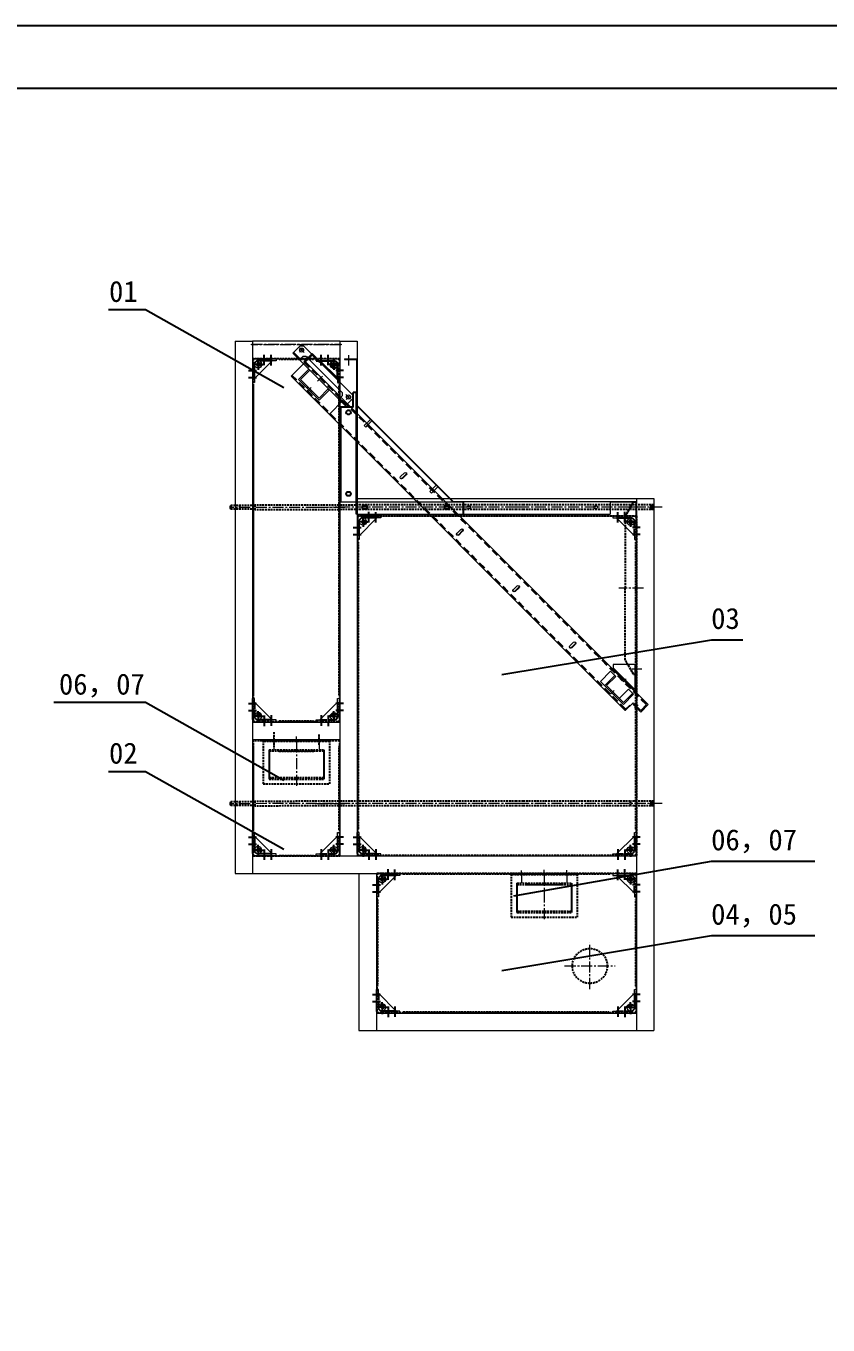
# Model space of a CAD drawing. Header units: millimetres. Extents: x -30327 to 34858, y 4015 to 75103.
# Drawn here: x 10679 to 12057, y 72871 to 75103 of the extents above; entities that cross this region are included whole.
import ezdxf

# ---------------------------------------------------------------- set-up
doc = ezdxf.new("R2010")
doc.units = ezdxf.units.MM
for name, pattern in [('ACAD_ISO02W100', [15, 12, -3]), ('CENTER2', [28.575, 19.05, -3.175, 3.175, -3.175]), ('HIDDEN2', [4.7625, 3.175, -1.5875])]:
    doc.linetypes.add(name, pattern=pattern)
doc.layers.add('cen', color=1, linetype='CENTER2', lineweight=9)
doc.layers.add('dim', color=2, linetype='Continuous', lineweight=9)
for name, color, linetype in [('green', 3, 'ACAD_ISO02W100'), ('hidden', 3, 'HIDDEN2'), ('magenta', 6, 'Continuous'), ('print', 30, 'Continuous'), ('red', 1, 'CENTER2')]:
    doc.layers.add(name, color=color, linetype=linetype)
doc.styles.add('GB', font='GBENOR.SHX', dxfattribs={"bigfont": 'gbcbig.shx'})
doc.styles.add('HZ', font='')
doc.styles.get('HZ').set_extended_font_data('SimSun')

# ---------------------------------------------------------------- blocks, each defined once
blk = doc.blocks.new('DT-A2-TITLE')
for p, q in [((594, 420), (0, 420)), ((584, 410), (10, 410))]:
    blk.add_line(p, q)
at = {"style": 'GB'}
for tag, p, height in [('#设计', (451.96, 38.52), 3.5), ('#品名', (523.32, 37.95), 3.5), ('#审核', (451.99, 28.1), 3.5), ('#图号', (526.67, 27.2), 3.5), ('#材料说明', (442.15, 13.59), 3), ('#数量', (520.33, 14.51), 3.5), ('#版本', (552.92, 14.47), 3.5)]:
    blk.add_attdef(tag, p, '', height=height, dxfattribs=at)
blk = doc.blocks.new('DDD')
for p, q in [((4725.7, 13519.5), (4695.2, 13550)), ((4725.7, 13519.5), (4695.2, 13550)), ((4720.7, 13553.5), (4715, 13547.7)), ((4720.7, 13553.5), (4715, 13547.7)), ((4729.2, 13545), (4723.5, 13539.2)), ((4729.2, 13545), (4723.5, 13539.2))]:
    blk.add_line(p, q)
blk.add_lwpolyline([(4688.7, 13553.5), (4724.2, 13553.5, -0.414214), (4729.2, 13548.5), (4729.2, 13513)], format="xyb")
blk.add_lwpolyline([(4688.7, 13553.5), (4724.2, 13553.5, -0.414214), (4729.2, 13548.5), (4729.2, 13513)], format="xyb")
for points in [[(4688.7, 13553.5), (4688.7, 13550)], [(4688.7, 13553.5), (4688.7, 13550)], [(4688.7, 13550), (4695.2, 13550)], [(4688.7, 13550), (4695.2, 13550)], [(4725.7, 13519.5), (4725.7, 13513)], [(4725.7, 13519.5), (4725.7, 13513)], [(4725.7, 13513), (4729.2, 13513)], [(4725.7, 13513), (4729.2, 13513)]]:
    blk.add_lwpolyline(points)
blk.add_circle((4719.2, 13543.5), 1.75)
blk.add_circle((4719.2, 13543.5), 1.75)
blk.add_arc((4719.2, 13543.5), 6, 135, 315)
blk.add_arc((4719.2, 13543.5), 6, 135, 315)
at = {"layer": 'green'}
for p, q in [((4695.2, 13550), (4721.7, 13550)), ((4695.2, 13550), (4721.7, 13550)), ((4721.7, 13550), (4725.7, 13546)), ((4721.7, 13550), (4725.7, 13546)), ((4725.7, 13519.5), (4725.7, 13546)), ((4725.7, 13519.5), (4725.7, 13546))]:
    blk.add_line(p, q, dxfattribs=at)
at = {"layer": 'red'}
for p, q in [((4697.2, 13542), (4697.2, 13560.2)), ((4697.2, 13542), (4697.2, 13560.2)), ((4709.2, 13542.3), (4709.2, 13560.5)), ((4709.2, 13542.3), (4709.2, 13560.5)), ((4719.2, 13543.5), (4719.2, 13555.1)), ((4719.2, 13543.5), (4719.2, 13555.1)), ((4719.2, 13543.5), (4710.8, 13543.5)), ((4719.2, 13543.5), (4710.8, 13543.5)), ((4719.2, 13543.5), (4719.2, 13534.6)), ((4719.2, 13543.5), (4727.7, 13543.5)), ((4719.2, 13543.5), (4719.2, 13534.6)), ((4719.2, 13543.5), (4727.7, 13543.5)), ((4735.9, 13533.5), (4722.4, 13533.5)), ((4735.9, 13533.5), (4722.4, 13533.5)), ((4735.9, 13521.5), (4722.4, 13521.5)), ((4735.9, 13521.5), (4722.4, 13521.5))]:
    blk.add_line(p, q, dxfattribs=at)
blk = doc.blocks.new('htrsghstr')
for p, q in [((3825.2, 68522.4), (3829.2, 68526.4)), ((3825.2, 68504.4), (3825.2, 68522.4)), ((3829.2, 68526.4), (3949.2, 68526.4)), ((3845.4, 68516.4), (3841.4, 68512.4)), ((3841.4, 68512.4), (3841.4, 68504.4)), ((3932.9, 68516.4), (3845.4, 68516.4)), ((3932.9, 68516.4), (3936.9, 68512.4)), ((3936.9, 68512.4), (3936.9, 68504.4)), ((3949.2, 68526.4), (3953.2, 68522.4)), ((3953.2, 68522.4), (3953.2, 68504.4)), ((3841.4, 68506.4), (3825.2, 68506.4)), ((3953.2, 68504.4), (3825.2, 68504.4)), ((3953.2, 68506.4), (3936.9, 68506.4))]:
    blk.add_line(p, q)
for centre in [(3832.2, 68518.9), (3946.2, 68518.9)]:
    blk.add_circle(centre, 3.5)
at = {"layer": 'cen'}
for p, q in [((3826.8, 68518.9), (3838.4, 68518.9)), ((3832.2, 68513.9), (3832.2, 68523)), ((3889.2, 68500.4), (3889.2, 68512.3)), ((3939.8, 68518.9), (3951.4, 68518.9)), ((3946.2, 68512.9), (3946.2, 68523.2))]:
    blk.add_line(p, q, dxfattribs=at)
blk = doc.blocks.new('grsh')
for p, q in [((-2046.6, 19615.6), (-2037.6, 19615.6)), ((-2046.6, 19610.6), (-2037.6, 19610.6))]:
    blk.add_line(p, q)
for centre, start, end in [((-2046.6, 19613.1), 90, 270), ((-2037.6, 19613.1), 270, 90)]:
    blk.add_arc(centre, 2.5, start, end)
blk = doc.blocks.new('HGSTRGSE')
for p, q in [((635.1, 56093.4), (635.1, 56075.4)), ((635.1, 56093.4), (653.1, 56093.4)), ((635.1, 56093.4), (653.1, 56093.4)), ((637.1, 56091.4), (637.1, 56073)), ((637.1, 56091.4), (651.1, 56091.4)), ((653.1, 56093.4), (653.1, 55260.5)), ((618.1, 56073), (618.1, 55260.5)), ((618.1, 56073), (637.1, 56073)), ((623.1, 56063.2), (623.1, 56007.3)), ((648.1, 56063.2), (623.1, 56063.2)), ((625.6, 56060.9), (625.6, 56019.8)), ((648.1, 56060.9), (625.6, 56060.9)), ((635.1, 56075.4), (637.1, 56075.4)), ((648.1, 56063.2), (648.1, 56050.7)), ((648.1, 56050.7), (625.6, 56050.7)), ((648.1, 56017.5), (623.1, 56017.5)), ((648.1, 56019.8), (625.6, 56019.8)), ((648.1, 56019.8), (648.1, 56007.3)), ((648.1, 56007.3), (623.1, 56007.3)), ((618.1, 55353.2), (653.1, 55353.2)), ((623.1, 55323.5), (648.1, 55323.5)), ((623.1, 55323.5), (623.1, 55273.5)), ((648.1, 55321), (648.1, 55323.5)), ((625.6, 55321), (648.1, 55321)), ((625.6, 55321), (625.6, 55276)), ((669.1, 55260.5), (669.1, 55278.5)), ((671.1, 55278.5), (669.1, 55278.5)), ((671.1, 55258.5), (671.1, 55278.5)), ((618.1, 55260.5), (653.1, 55260.5)), ((623.1, 55273.5), (648.1, 55273.5)), ((625.6, 55276), (648.1, 55276)), ((648.1, 55273.5), (648.1, 55276)), ((651.1, 55258.5), (671.1, 55258.5)), ((653.1, 55260.5), (669.1, 55260.5))]:
    blk.add_line(p, q)
at = {"extrusion": (-3.26773e-13, -0.406737, 0.913545)}
for p, q in [((629.1, 55930.8, 1), (638.1, 55930.8, 1)), ((629.1, 55793.7, 1), (638.1, 55793.7, 1)), ((629.1, 55656.6, 1), (638.1, 55656.6, 1)), ((629.1, 55519.5, 1), (638.1, 55519.5, 1))]:
    blk.add_line(p, q, dxfattribs=at)
for centre, start, end in [((629.1, 51093.3, -22748.2), 90, 169.7671), ((638.1, 51093.3, -22748.2), 10.2329, 90), ((629.1, 50968, -22692.4), 90, 169.7671), ((638.1, 50968, -22692.4), 10.2329, 90), ((629.1, 50842.8, -22636.7), 90, 169.7671), ((638.1, 50842.8, -22636.7), 10.2329, 90), ((629.1, 50717.5, -22580.9), 90, 169.7671), ((638.1, 50717.5, -22580.9), 10.2329, 90)]:
    blk.add_arc(centre, 2.5, start, end, dxfattribs=at)
at = {"layer": 'cen', "ltscale": 4}
blk.add_line((640.9, 56081.4), (632.3, 56081.4), dxfattribs=at)
at = {"layer": 'cen'}
for p, q in [((620.1, 56035.3), (628.9, 56035.3)), ((620.1, 55298.5), (628.9, 55298.5)), ((661.1, 55255.4), (661.1, 55264))]:
    blk.add_line(p, q, dxfattribs=at)
at = {"layer": 'hidden', "ltscale": 4}
for p, q in [((637.1, 56083.4), (635.1, 56083.4)), ((637.1, 56082.9), (635.1, 56082.9)), ((651.1, 56091.4), (651.1, 55258.5)), ((618.1, 56072.2), (637.1, 56072.2)), ((618.1, 56068.2), (620.1, 56068.2)), ((620.1, 56072.2), (620.1, 55260.5)), ((637.1, 56079.9), (635.1, 56079.9)), ((637.1, 56079.4), (635.1, 56079.4)), ((623.1, 56039.3), (625.6, 56039.3)), ((623.1, 56031.3), (625.6, 56031.3)), ((623.1, 55302.5), (625.6, 55302.5)), ((623.1, 55294.5), (625.6, 55294.5)), ((659.1, 55260.5), (659.1, 55258.5)), ((659.6, 55260.5), (659.6, 55258.5)), ((662.6, 55260.5), (662.6, 55258.5)), ((663.1, 55260.5), (663.1, 55258.5))]:
    blk.add_line(p, q, dxfattribs=at)
at = {"extrusion": (-3.26718e-13, -0.406737, 0.913545)}
for p in [(2675.8, 31480.9, -22748.5), (2675.8, 31355.6, -22692.7), (2675.8, 31230.4, -22637), (2675.8, 31105.1, -22581.2)]:
    blk.add_blockref('grsh', p, dxfattribs=at)
blk = doc.blocks.new('HNETYHDR')
for p, q in [((4743.6, 65331.5), (4743.6, 65289.3)), ((4743.6, 65331.5), (4783.6, 65331.5)), ((4746.1, 65331.5), (4746.1, 65289.3)), ((4783.6, 65325.5), (4747, 65288.9)), ((4783.6, 65322), (4748.7, 65287.1)), ((4783.6, 65322), (4781.8, 65323.8)), ((4783.6, 65331.5), (4783.6, 65325.5))]:
    blk.add_line(p, q)
for radius in [3, 0.5]:
    blk.add_arc((4746.6, 65289.3), radius, 180, 315)
at = {"layer": 'cen'}
for p, q in [((4739.8, 65323.5), (4750, 65323.5)), ((4761.3, 65306.8), (4766.6, 65301.5))]:
    blk.add_line(p, q, dxfattribs=at)
at = {"layer": 'hidden'}
for p, q in [((4758.5, 65300.4), (4760.2, 65298.6)), ((4767.7, 65309.6), (4769.4, 65307.8))]:
    blk.add_line(p, q, dxfattribs=at)
blk = doc.blocks.new('HGSTGSEGRSE')
at = {"lineweight": 15}
for p, q in [((9965.3, 59132.9), (9987.3, 59132.9)), ((9965.3, 59132.9), (9965.3, 59131.9)), ((9965.3, 59131.9), (9986.3, 59131.9)), ((9986.3, 59131.9), (9986.3, 59052.5)), ((9987.3, 59132.9), (9987.3, 59052.9)), ((10151.9, 58886.9), (9986.3, 59052.5)), ((10152.3, 58887.9), (9987.3, 59052.9)), ((10151.9, 58886.9), (10170.3, 58887)), ((10152.3, 58887.9), (10467.3, 58887.9)), ((10422.3, 58886.9), (10467.3, 58886.9)), ((10467.3, 58886.9), (10467.3, 58887.9)), ((10170.3, 58866), (10422.3, 58865.9)), ((10466.3, 58865.9), (10467.3, 58865.9))]:
    blk.add_line(p, q, dxfattribs=at)
for p, q in [((10010, 59028.9), (9999.2, 59018.1)), ((10012.8, 59026.1), (10002, 59015.3)), ((10002, 59015.3), (9999.2, 59018.1)), ((10123.1, 58915.7), (10112.4, 58905)), ((10115.2, 58902.2), (10112.4, 58905)), ((10125.9, 58912.9), (10115.2, 58902.2)), ((10170.3, 58888), (10170.3, 58866)), ((10422.3, 58887.9), (10422.3, 58865.9)), ((10466.3, 58886.9), (10466.3, 58865.9)), ((10467.3, 58887.9), (10467.3, 58865.9)), ((10467.3, 58865.9), (10466.3, 58865.9))]:
    blk.add_line(p, q)
for centre in [(10179.3, 58877.9), (10397.3, 58877.9)]:
    blk.add_circle(centre, 3)
at = {"layer": 'cen'}
for p, q in [((9972.3, 59139.2), (9972.3, 59121.1)), ((10473.3, 58877.9), (10457.9, 58877.9))]:
    blk.add_line(p, q, dxfattribs=at)
blk = doc.blocks.new('HSRTGSTGS')
for p, q in [((11197, 59084), (11197, 59109)), ((11203, 59109), (11197, 59109)), ((11203, 58900), (11203, 59109)), ((11176, 58921), (11176, 59084)), ((11197, 59084), (11176, 59084)), ((11190.5, 59078), (11187.5, 59078)), ((11187.5, 59072), (11190.5, 59072)), ((11190.5, 58938), (11187.5, 58938)), ((11187.5, 58932), (11190.5, 58932)), ((11218.5, 58915), (11215.5, 58915)), ((11359.5, 58915), (11356.5, 58915)), ((11386, 58921), (11386, 58900)), ((11215.5, 58909), (11218.5, 58909)), ((11356.5, 58909), (11359.5, 58909))]:
    blk.add_line(p, q)
at = {"lineweight": 15}
for p, q in [((11368.5, 58921), (11203, 59086.6)), ((11176, 58921), (11386, 58921)), ((11368.5, 58921), (11386, 58921)), ((11203, 58900), (11386, 58900))]:
    blk.add_line(p, q, dxfattribs=at)
for centre, start, end in [((11187.5, 59075), 90, 270), ((11190.5, 59075), 270, 90), ((11187.5, 58935), 90, 270), ((11190.5, 58935), 270, 90), ((11215.5, 58912), 90, 270), ((11218.5, 58912), 270, 90), ((11356.5, 58912), 90, 270), ((11359.5, 58912), 270, 90)]:
    blk.add_arc(centre, 3, start, end)
blk = doc.blocks.new('HTWGHSRT')
for p, q in [((19023.8, 58891.7), (19063.3, 58891.7)), ((19023.8, 58883.7), (19063.3, 58883.7)), ((19063.3, 58883.7), (19063.3, 58891.7)), ((19063.3, 58890.7), (19064.3, 58890.7)), ((19063.3, 58884.7), (19064.3, 58884.7)), ((19064.3, 58891.7), (19248.3, 58891.7)), ((19064.3, 58891.7), (19064.3, 58883.7)), ((19064.3, 58883.7), (19248.3, 58883.7)), ((19248.3, 58891.7), (19260.2, 58891.7)), ((19248.3, 58883.7), (19260.2, 58883.7)), ((19260.2, 58891.7), (19709.8, 58891.4)), ((19260.2, 58883.7), (19709.8, 58883.4)), ((19709.8, 58891.4), (19709.8, 58883.4)), ((19709.8, 58890.4), (19750.8, 58890.4)), ((19709.8, 58884.4), (19750.8, 58884.4)), ((19735.8, 58890.4), (19735.8, 58884.4)), ((19750.8, 58890.4), (19750.8, 58884.4)), ((19752.3, 58888.9), (19750.8, 58890.4)), ((19750.8, 58884.4), (19752.3, 58885.9)), ((19752.3, 58888.9), (19752.3, 58885.9))]:
    blk.add_line(p, q)
blk.add_lwpolyline([(19023.8, 58883.7), (19023.8, 58891.7)])
at = {"layer": 'cen'}
for p, q in [((19009.2, 58887.7), (19248.3, 58887.7)), ((19248.3, 58887.7), (19260.2, 58887.7)), ((19260.2, 58887.7), (19752.3, 58887.4)), ((19554.8, 58887.4), (19606.1, 58887.4))]:
    blk.add_line(p, q, dxfattribs=at)
at = {"layer": 'green'}
for p, q in [((19028.8, 58890.7), (19023.8, 58890.7)), ((19028.8, 58889.2), (19023.8, 58889.2)), ((19028.8, 58886.2), (19023.8, 58886.2)), ((19028.8, 58884.7), (19023.8, 58884.7)), ((19028.8, 58890.7), (19028.8, 58887.7)), ((19028.8, 58884.7), (19028.8, 58887.7))]:
    blk.add_line(p, q, dxfattribs=at)
blk = doc.blocks.new('HTRHGRTS')
for p, q in [((13945.4, 58953.9), (13959.3, 58977.9)), ((13959.3, 58977.9), (13964.3, 58977.9)), ((13964.3, 58681.9), (13964.3, 58977.9)), ((13945.4, 58953.9), (13944.8, 58952.8)), ((13945.4, 58705.9), (13944.8, 58707)), ((13959.3, 58681.9), (13945.4, 58705.9)), ((13959.3, 58681.9), (13964.3, 58681.9))]:
    blk.add_line(p, q)
for points in [[(13944.8, 58952.8), (13944.8, 58829.9)], [(13944.8, 58707), (13944.8, 58829.9)]]:
    blk.add_lwpolyline(points)
at = {"layer": 'cen', "lineweight": 9}
for p, q in [((13973.8, 58968.9), (13957.2, 58968.9)), ((13973.8, 58690.9), (13957.2, 58690.9))]:
    blk.add_line(p, q, dxfattribs=at)
blk.add_lwpolyline([(13976.7, 58829.9), (13933.9, 58829.9)], dxfattribs=at)
at = {"layer": 'green', "lineweight": 9}
for p, q in [((13959.3, 58977.9), (13945.4, 58953.9)), ((13964.3, 58977.9), (13959.3, 58977.9)), ((13964.3, 58953.9), (13964.3, 58977.9)), ((13959.3, 58681.9), (13945.4, 58705.9)), ((13964.3, 58705.9), (13964.3, 58681.9)), ((13964.3, 58681.9), (13959.3, 58681.9))]:
    blk.add_line(p, q, dxfattribs=at)
blk = doc.blocks.new('HTRHRE')
at = {"color": 0}
for p, q in [((2385.4, 58823.5), (2385.4, 58674.5)), ((3008.4, 58823.5), (2385.4, 58823.5)), ((3008.4, 58674.5), (3008.4, 58823.5)), ((2386.4, 58778.5), (2385.4, 58778.5)), ((2386.4, 58778.5), (2386.4, 58719.5)), ((3007.4, 58719.5), (3007.4, 58778.5)), ((3008.4, 58778.5), (3007.4, 58778.5)), ((2385.4, 58719.5), (2386.4, 58719.5)), ((3007.4, 58719.5), (3008.4, 58719.5)), ((2385.4, 58674.5), (3008.4, 58674.5))]:
    blk.add_line(p, q, dxfattribs=at)
for p, q in [((2385.4, 58823.5), (2430.4, 58823.5)), ((2385.4, 58823.5), (2385.4, 58808.5)), ((2430.4, 58823.5), (2430.4, 58822.5)), ((2963.4, 58822.5), (2963.4, 58823.5)), ((2430.4, 58674.5), (2430.4, 58675.5)), ((2963.4, 58675.5), (2963.4, 58674.5))]:
    blk.add_line(p, q)
at = {"linetype": 'HIDDEN2'}
for p, q in [((2430.4, 58822.5), (2963.4, 58822.5)), ((2430.4, 58675.5), (2963.4, 58675.5))]:
    blk.add_line(p, q, dxfattribs=at)
at = {"color": 0}
for centre in [(2395.4, 58813.5), (2998.4, 58813.5), (2395.4, 58684.5), (2998.4, 58684.5)]:
    blk.add_circle(centre, 3, dxfattribs=at)
blk = doc.blocks.new('GHSTRGHSRT')
at = {"color": 0}
for p, q in [((4544.3, 58099), (4544.3, 57860)), ((4990.3, 58099), (4544.3, 58099)), ((4990.3, 57860), (4990.3, 58099)), ((4545.3, 58054), (4545.3, 57905)), ((4989.3, 57905), (4989.3, 58054)), ((4544.3, 57860), (4990.3, 57860))]:
    blk.add_line(p, q, dxfattribs=at)
for p, q in [((4544.3, 58099), (4589.3, 58099)), ((4544.3, 58099), (4544.3, 58084)), ((4589.3, 58099), (4589.3, 58098)), ((4945.3, 58098), (4945.3, 58099)), ((4784.8, 58080), (4878.8, 58080)), ((4784.8, 58080), (4784.8, 58034)), ((4878.8, 58080), (4878.8, 58034)), ((4545.3, 58054), (4544.3, 58054)), ((4990.3, 58054), (4989.3, 58054)), ((4784.8, 58034), (4878.8, 58034)), ((4545.3, 57905), (4544.3, 57905)), ((4990.3, 57905), (4989.3, 57905)), ((4589.3, 57860), (4589.3, 57861)), ((4942.8, 57861), (4942.8, 57860))]:
    blk.add_line(p, q)
at = {"linetype": 'HIDDEN2'}
for p, q in [((4589.3, 58098), (4945.3, 58098)), ((4589.3, 57861), (4942.8, 57861))]:
    blk.add_line(p, q, dxfattribs=at)
at = {"color": 0}
for centre in [(4554.3, 58089), (4980.3, 58089), (4554.3, 57870), (4980.3, 57870)]:
    blk.add_circle(centre, 3, dxfattribs=at)
blk.add_circle((4910.3, 57939.9), 30)
at = {"layer": 'cen', "lineweight": 9}
for p, q in [((4910.3, 57900.2), (4910.3, 57979.7)), ((4866.9, 57939.9), (4953.7, 57939.9))]:
    blk.add_line(p, q, dxfattribs=at)
blk = doc.blocks.new('GREAGSEA')
for p, q in [((7182.5, 58958.9), (7068.5, 58958.9)), ((7068.5, 58958.9), (7068.5, 58884.9)), ((7182.5, 58958.9), (7182.5, 58884.9)), ((7182.5, 58957.4), (7068.5, 58957.4)), ((7078.5, 58942.9), (7172.5, 58942.9)), ((7078.5, 58942.9), (7078.5, 58892.9)), ((7095.5, 58940.9), (7095.5, 58942.9)), ((7095.5, 58940.9), (7155.5, 58940.9)), ((7155.5, 58940.9), (7155.5, 58942.9)), ((7172.5, 58942.9), (7172.5, 58892.9)), ((7078.5, 58892.9), (7172.5, 58892.9)), ((7083.5, 58894.9), (7167.5, 58894.9)), ((7083.5, 58894.9), (7083.5, 58892.9)), ((7167.5, 58894.9), (7167.5, 58892.9)), ((7068.5, 58884.9), (7182.5, 58884.9))]:
    blk.add_line(p, q)
at = {"layer": 'cen', "lineweight": 9}
for p, q in [((7086.5, 58957.4), (7086.5, 58964.6)), ((7125.5, 58957.4), (7125.5, 58966)), ((7164.5, 58957.4), (7164.5, 58965.4)), ((7086.5, 58957.4), (7086.5, 58943.4)), ((7125.5, 58957.4), (7125.5, 58880.2)), ((7164.5, 58957.4), (7164.5, 58943))]:
    blk.add_line(p, q, dxfattribs=at)
at = {"layer": 'green', "lineweight": 9}
for p, q in [((7083, 58957.4), (7083, 58958.9)), ((7090, 58957.4), (7090, 58958.9)), ((7161, 58957.4), (7161, 58958.9)), ((7168, 58957.4), (7168, 58958.9))]:
    blk.add_line(p, q, dxfattribs=at)
blk = doc.blocks.new('BHTSRBHS')
at = {"color": 0}
for p, q in [((4689.6, 58980.2), (4689.6, 58501.2)), ((5272.6, 58980.2), (4689.6, 58980.2)), ((5272.6, 58501.2), (5272.6, 58980.2)), ((4689.6, 58501.2), (5272.6, 58501.2))]:
    blk.add_line(p, q, dxfattribs=at)
for p, q in [((4689.6, 58980.2), (4734.6, 58980.2)), ((4689.6, 58980.2), (4689.6, 58965.2)), ((4734.6, 58980.2), (4734.6, 58979.2)), ((5227.6, 58979.2), (5227.6, 58980.2)), ((4734.6, 58501.2), (4734.6, 58502.2)), ((5227.6, 58502.2), (5227.6, 58501.2))]:
    blk.add_line(p, q)
at = {"linetype": 'HIDDEN2'}
for p, q in [((4734.6, 58979.2), (5227.6, 58979.2)), ((4734.6, 58502.2), (5227.6, 58502.2))]:
    blk.add_line(p, q, dxfattribs=at)
at = {"color": 0}
for centre in [(4699.6, 58970.2), (5262.6, 58970.2), (4699.6, 58511.2), (5262.6, 58511.2)]:
    blk.add_circle(centre, 3, dxfattribs=at)
blk = doc.blocks.new('GRSEGSERG')
for p, q in [((10794.1, 66245.1), (10794.1, 66219.9)), ((10872.1, 66223.5), (10872.1, 66241.2)), ((10759.6, 66221.6), (10758.6, 66221.6)), ((10786.1, 66212.6), (10786.1, 66166.6)), ((10880.1, 66212.6), (10880.1, 66166.6)), ((10906.6, 66221.6), (10907.6, 66221.6)), ((10758.6, 66032.6), (10758.6, 66077.6)), ((10758.6, 66077.6), (10759.6, 66077.6)), ((10907.6, 66077.6), (10906.6, 66077.6)), ((10758.6, 66032.6), (10773.6, 66032.6))]:
    blk.add_line(p, q)
at = {"color": 0}
for p, q in [((10907.6, 66231.6), (10758.6, 66231.6)), ((10758.6, 66231.6), (10758.6, 66032.6)), ((10907.6, 66230.6), (10758.6, 66230.6)), ((10880.1, 66212.6), (10786.1, 66212.6)), ((10907.6, 66215.6), (10906.6, 66215.6)), ((10907.6, 66032.6), (10907.6, 66231.6)), ((10907.6, 66169.6), (10906.6, 66169.6)), ((10880.1, 66166.6), (10786.1, 66166.6)), ((10803.6, 66033.6), (10862.6, 66033.6)), ((10758.6, 66032.6), (10907.6, 66032.6))]:
    blk.add_line(p, q, dxfattribs=at)
at = {"linetype": 'HIDDEN2'}
for p, q in [((10759.6, 66077.6), (10759.6, 66221.6)), ((10906.6, 66077.6), (10906.6, 66221.6))]:
    blk.add_line(p, q, dxfattribs=at)
at = {"color": 0}
for centre in [(10768.6, 66042.6), (10897.6, 66042.6)]:
    blk.add_circle(centre, 3, dxfattribs=at)

msp = doc.modelspace()

# ---------------------------------------------------------------- linework, layer by layer
for p, q in [((10884.1102, 74615.0524), (10820.3483, 74615.0524)), ((11121.9885, 74481.453), (10884.1102, 74615.0524)), ((11214.4518, 74497.1873), (11183.9518, 74527.6873)), ((11209.4666, 74531.1873), (11203.7092, 74525.4299)), ((11217.9518, 74522.702), (11212.1945, 74516.9446)), ((11496.4092, 73988.5736, 526.0966), (11857.1498, 74048.3526)), ((11857.1498, 74048.3526), (11910.8996, 74048.3526)), ((10884.1102, 73940.4719), (10726.7105, 73940.4719)), ((11121.9885, 73806.8725), (10884.1102, 73940.4719)), ((10884.1102, 73821.8784), (10820.3483, 73821.8784)), ((11121.9885, 73688.2789), (10884.1102, 73821.8784)), ((11517.2337, 73608.3261, 526.0966), (11857.1498, 73668.1051)), ((11857.1498, 73668.1051), (12034.4869, 73668.1051)), ((11496.4092, 73480.57, 526.0966), (11857.1498, 73540.349)), ((11857.1498, 73540.349), (12034.4869, 73540.349))]:
    msp.add_line(p, q)
for points in [[(11177.4518, 74531.1873), (11177.4518, 74527.6873)], [(11177.4518, 74527.6873), (11183.9518, 74527.6873)], [(11214.4518, 74497.1873), (11214.4518, 74490.6873)], [(11214.4518, 74490.6873), (11217.9518, 74490.6873)]]:
    msp.add_lwpolyline(points)
msp.add_circle((11207.9518, 74521.1873), 1.75)
msp.add_arc((11207.9518, 74521.1873), 6, 135, 315)
at = {"layer": 'cen'}
msp.add_lwpolyline([(11066.2902, 74556.2664), (11220.2902, 74556.2664), (11220.2902, 74555.2664), (11066.2902, 74555.2664)], close=True, dxfattribs=at)
at = {"layer": 'dim', "lineweight": 9}
for p, q in [((11037.9518, 74561.1873), (11037.9518, 73647.1873)), ((11037.9518, 74561.1873), (11067.9518, 74561.1873)), ((11067.9518, 74561.1873), (11067.9518, 73647.1873)), ((11217.9518, 74561.1873), (11067.9518, 74561.1873)), ((11217.9518, 74561.1873), (11217.9518, 73677.1873)), ((11217.9518, 74561.1873), (11247.9518, 74561.1873)), ((11247.9518, 74561.1873), (11247.9518, 73677.1873)), ((11067.9518, 74531.1873), (11217.9518, 74531.1873)), ((11247.9518, 74291.1873), (11757.9518, 74291.1873)), ((11727.9518, 74291.1873), (11727.9518, 73377.1873)), ((11757.9518, 74291.1873), (11757.9518, 73377.1873)), ((11247.9518, 74261.1873), (11727.9518, 74261.1873)), ((11067.9518, 73907.1873), (11217.9518, 73907.1873)), ((11067.9518, 73877.1873), (11217.9518, 73877.1873)), ((11067.9518, 73677.1873), (11727.9518, 73677.1873)), ((11037.9518, 73647.1873), (11067.9518, 73647.1873)), ((11067.9518, 73647.1873), (11727.9518, 73647.1873)), ((11280.9518, 73407.1873), (11727.9518, 73407.1873)), ((11250.9518, 73377.1873), (11757.9518, 73377.1873))]:
    msp.add_line(p, q, dxfattribs=at)
at = {"layer": 'dim'}
for p, q in [((11250.9518, 73647.1873), (11250.9518, 73377.1873)), ((11280.9518, 73647.1873), (11280.9518, 73377.1873))]:
    msp.add_line(p, q, dxfattribs=at)
at = {"layer": 'green'}
for p, q in [((11183.9518, 74527.6873), (11210.4518, 74527.6873)), ((11210.4518, 74527.6873), (11214.4518, 74523.6873)), ((11214.4518, 74497.1873), (11214.4518, 74523.6873))]:
    msp.add_line(p, q, dxfattribs=at)
at = {"layer": 'print'}
msp.add_lwpolyline([(10031.072, 70587.056), (16417.76, 70587.056), (16417.76, 75102.896), (10031.072, 75102.896)], close=True, dxfattribs=at)
msp.add_lwpolyline([(10031.072, 70587.056), (16417.76, 70587.056), (16417.76, 75102.896), (10031.072, 75102.896)], close=True, dxfattribs=at)
at = {"layer": 'red'}
for p, q in [((11197.9518, 74520.0234), (11197.9518, 74538.2171)), ((11207.9518, 74521.1873), (11199.5397, 74521.1873)), ((11207.9518, 74521.1873), (11207.9518, 74532.8497)), ((11207.9518, 74521.1873), (11216.4518, 74521.202)), ((11207.9518, 74521.1873), (11207.9518, 74512.3074)), ((11224.5792, 74511.1873), (11211.1495, 74511.1873))]:
    msp.add_line(p, q, dxfattribs=at)

# ---------------------------------------------------------------- block references
at = {"xscale": 10.752, "yscale": 10.752, "zscale": 10.752}
msp.add_blockref('DT-A2-TITLE', (10031.072, 70587.056), dxfattribs=at)
at = {"layer": 'dim', "xscale": -1}
for name, p in [('DDD', (15797.182, 60977.7038)), ('DDD', (15977.182, 60707.7038)), ('HNETYHDR', (16471.5677, 8674.6773)), ('DDD', (16010.182, 60093.7038))]:
    msp.add_blockref(name, p, dxfattribs=at)
for name, p, rotation in [('HGSTRGSE', (-28377.7653, 113139.2892), 224.999999999824), ('DDD', (6488.7217, 87460.6708), 180), ('DDD', (6488.7217, 87230.6708), 180), ('DDD', (6998.7217, 87230.6708), 180), ('DDD', (6998.7217, 86960.6708), 180)]:
    msp.add_blockref(name, p, dxfattribs=dict(at, rotation=rotation))
at = {"layer": 'dim'}
for name, p, rotation in [('htrsghstr', (-40007.4873, 28805.7793), 315), ('DDD', (15797.182, 87460.6708), 180), ('DDD', (15797.182, 87230.6708), 180), ('DDD', (15977.182, 87230.6708), 180), ('DDD', (16010.182, 86960.6708), 180)]:
    msp.add_blockref(name, p, dxfattribs=dict(at, rotation=rotation))
for name, p in [('DDD', (6488.7217, 60977.7038)), ('HGSTGSEGRSE', (1260.6219, 15398.2578)), ('DDD', (6998.7217, 60707.7038)), ('DDD', (6998.7217, 60093.7038))]:
    msp.add_blockref(name, p, dxfattribs=at)
at = {"layer": 'hidden', "rotation": 90}
msp.add_blockref('HTRHRE', (69892.4841, 71522.7448), dxfattribs=at)
at = {"layer": 'hidden', "xscale": -1}
for p in [(30781.6701, 15388.4814), (30781.6701, 14879.4846)]:
    msp.add_blockref('HTWGHSRT', p, dxfattribs=at)
at = {"layer": 'hidden'}
for name, p in [('HTRHGRTS', (-2236.3019, 15307.3219)), ('GRSEGSERG', (310.3433, 7644.5423)), ('GREAGSEA', (4017.9249, 14916.3272)), ('GHSTRGHSRT', (6737.6189, 15548.2363)), ('GREAGSEA', (4443.9249, 14687.3272))]:
    msp.add_blockref(name, p, dxfattribs=at)
at = {"layer": 'hidden', "xscale": -1, "rotation": 270}
msp.add_blockref('BHTSRBHS', (-47252.2289, 68988.5475), dxfattribs=at)
at = {"layer": 'magenta'}
msp.add_blockref('HSRTGSTGS', (43.9983, 15364.1781), dxfattribs=at)

# ---------------------------------------------------------------- texts
at = {"style": 'HZ'}
for s, height, p in [('01    ', 36.11846, (10821.438, 74628.8711)), ('      03 ', 36.11846, (11709.0714, 74067.0741)), ('06，07    ', 36.11846, (10735.3158, 73954.2906)), ('02    ', 36.11846, (10821.438, 73835.6971)), ('      06，07', 36.118462, (11709.0714, 73686.8267)), ('      04，05', 36.118462, (11709.0714, 73559.0706))]:
    msp.add_text(s, height=height, dxfattribs=at).set_placement(p)

doc.saveas('drawing.dxf')
